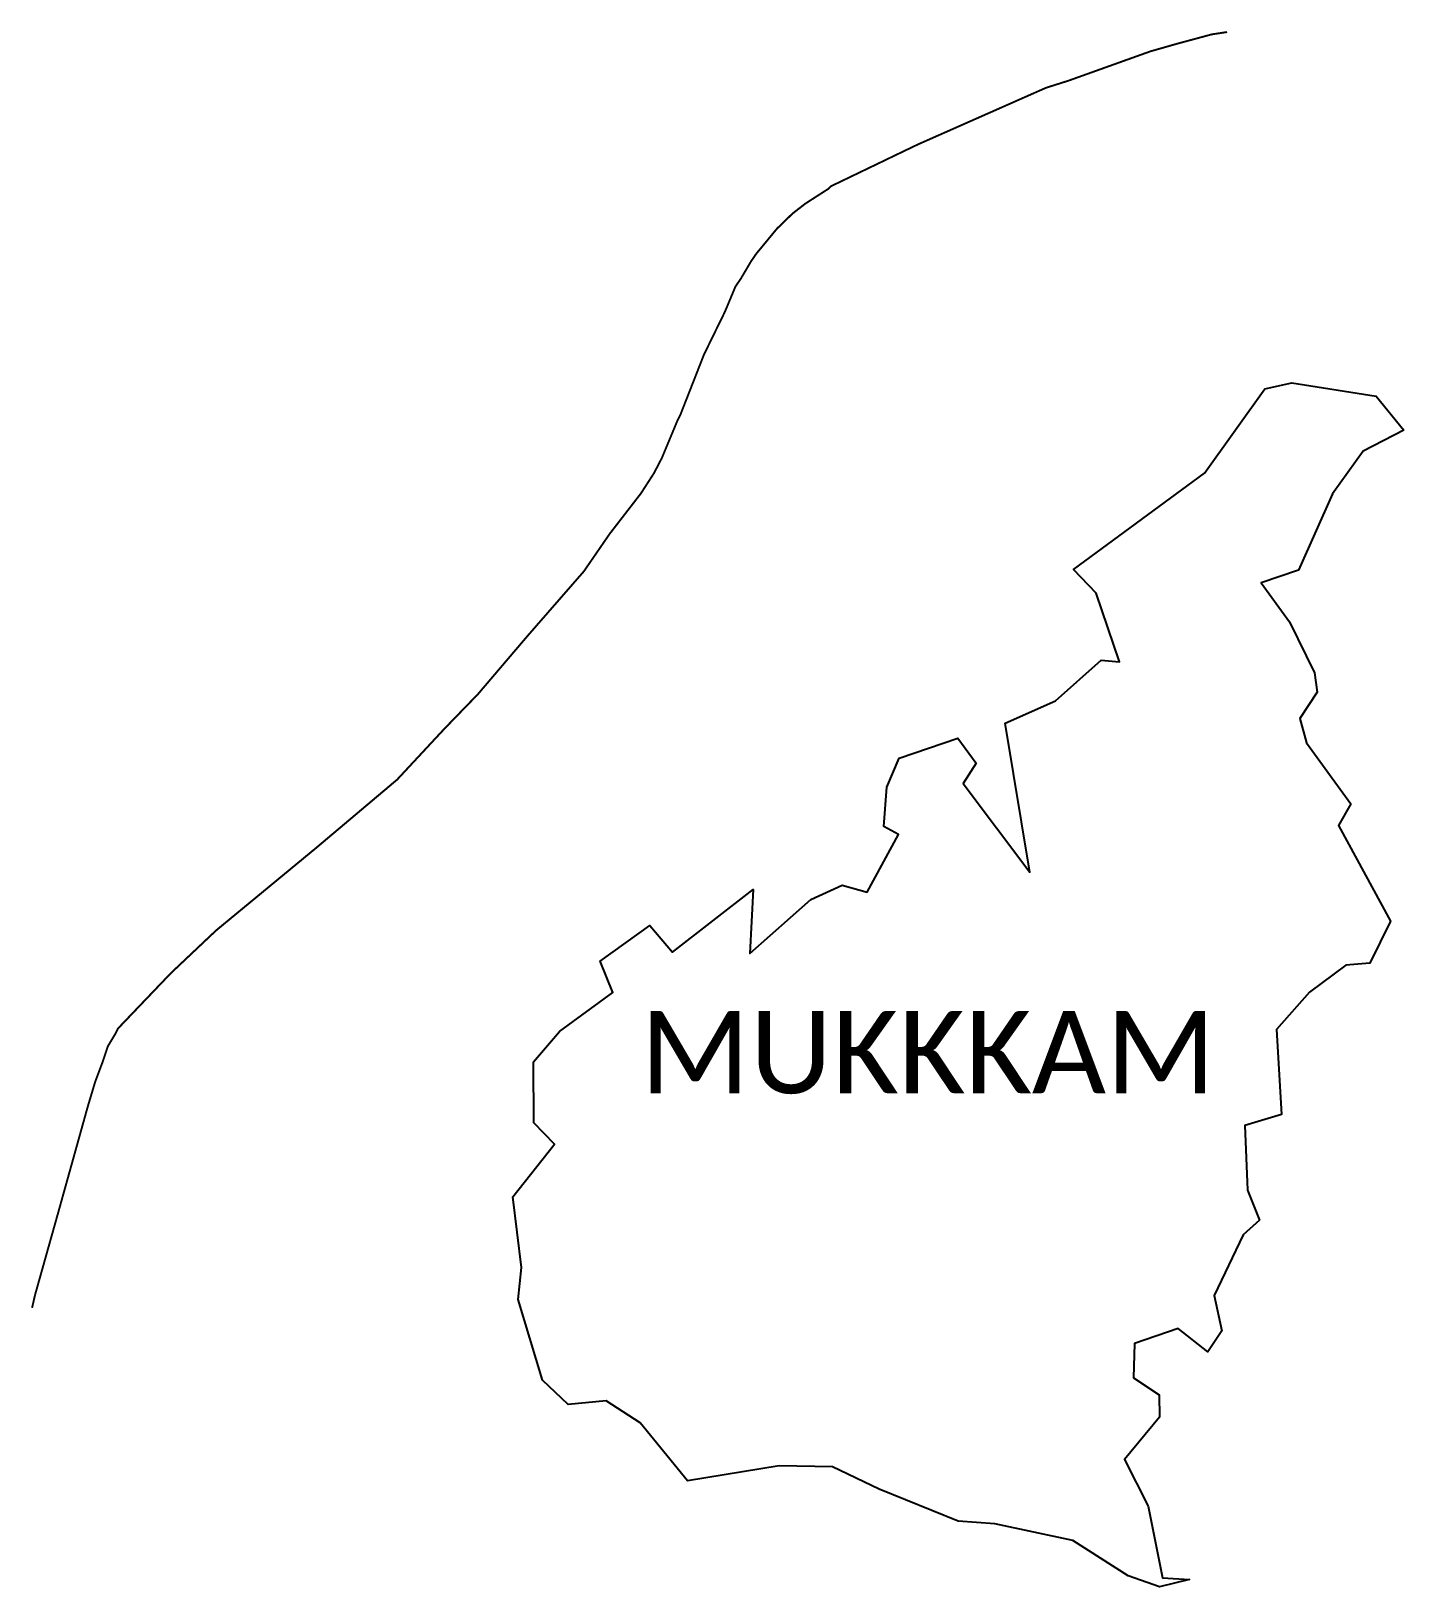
# Model space of a CAD drawing. Header units: metres. Extents: x 263194 to 265342, y 2153186 to 2155621.
import ezdxf

# ---------------------------------------------------------------- set-up
doc = ezdxf.new("R2010")
doc.units = ezdxf.units.M
for name, color, linetype in [('LOW TIDE LINE', 5, 'Continuous'), ('village', 3, 'Continuous'), ('VILLAGE NAME', 250, 'Continuous')]:
    doc.layers.add(name, color=color, linetype=linetype)
doc.styles.get("Standard").update_dxf_attribs({"font": 'simplex.shx'})

msp = doc.modelspace()

# ---------------------------------------------------------------- linework, layer by layer
at = {"layer": 'LOW TIDE LINE', "lineweight": 18, "const_width": 3}
msp.add_lwpolyline([(263195.8, 2153622.2), (263200.4, 2153642.3), (263235.8, 2153768.2), (263283, 2153937.5), (263294.8, 2153976.8), (263306.6, 2154008.3), (263314.5, 2154031.9), (263326.3, 2154051.6), (263330.2, 2154059.5), (263412.9, 2154146.1), (263483.7, 2154213), (263641.1, 2154342.9), (263767, 2154449.1), (263840.8, 2154528.5), (263893.3, 2154582.7), (263970.2, 2154673), (264059.2, 2154775.1), (264099.8, 2154834.1), (264148.4, 2154897), (264168.8, 2154928.6), (264181.1, 2154952.2), (264205.8, 2155011.5), (264209.9, 2155019.4), (264247.1, 2155114.3), (264279.9, 2155181.4), (264296.4, 2155220.9), (264304.5, 2155232.7), (264320.8, 2155260.3), (264328.9, 2155272.1), (264361.3, 2155311.4), (264369.4, 2155319.2), (264385.5, 2155334.9), (264405.6, 2155350.5), (264417.7, 2155358.3), (264441.8, 2155373.8), (264445.8, 2155377.8), (264565.9, 2155435.6), (264582, 2155443.3), (264782.1, 2155531.8), (264818, 2155543.2), (264945.9, 2155589), (264985.8, 2155600.4), (265041.7, 2155615.5), (265065.6, 2155619.1)], dxfattribs=at)
at = {"layer": 'village', "color": 3}
msp.add_polyline3d([(265342.2, 2154995.8, 0), (265278.4, 2154963.4, 0), (265230.3, 2154896.4, 0), (265177.5, 2154776.9, 0), (265119, 2154757.2, 0), (265163.3, 2154696.2, 0), (265202.3, 2154616.2, 0), (265206.7, 2154586, 0), (265179.5, 2154544.5, 0), (265190, 2154506.7, 0), (265259, 2154411.3, 0), (265239.7, 2154377.2, 0), (265321.1, 2154227.8, 0), (265288.7, 2154162, 0), (265251.5, 2154158.9, 0), (265194.4, 2154116.5, 0), (265142.7, 2154057.9, 0), (265150.7, 2153924.9, 0), (265093.2, 2153908, 0), (265097.3, 2153806.6, 0), (265116.2, 2153759.7, 0), (265090.6, 2153736.8, 0), (265045.3, 2153641.8, 0), (265057.5, 2153586.5, 0), (265035.4, 2153553.4, 0), (264989.1, 2153590.1, 0), (264920.7, 2153566.7, 0), (264918.9, 2153512.7, 0), (264959.3, 2153486, 0), (264960, 2153451.1, 0), (264905.2, 2153385, 0), (264942.2, 2153312, 0), (264964.5, 2153199.7, 0), (265006.8, 2153197.2, 0), (264960, 2153185.7, 0), (264910.7, 2153202.7, 0), (264824, 2153258.3, 0), (264702.1, 2153284.3, 0), (264645, 2153288.3, 0), (264521.2, 2153338.7, 0), (264448.4, 2153373.7, 0), (264364.5, 2153375.3, 0), (264221.3, 2153351.6, 0), (264147.2, 2153442.2, 0), (264094, 2153477.1, 0), (264034.5, 2153471.3, 0), (263994.6, 2153509, 0), (263956.3, 2153635.3, 0), (263961.5, 2153685.3, 0), (263947.9, 2153795.9, 0), (264013.1, 2153878.8, 0), (263981, 2153911.9, 0), (263980.5, 2154007.2, 0), (264021.1, 2154054.9, 0), (264104.5, 2154116.1, 0), (264084.7, 2154165.2, 0), (264162.4, 2154220.9, 0), (264197.7, 2154178.8, 0), (264324.1, 2154277.1, 0), (264319.1, 2154177.2, 0), (264414.5, 2154261.5, 0), (264463.5, 2154283.7, 0), (264502.4, 2154272.9, 0), (264551.7, 2154363.3, 0), (264528.5, 2154375.9, 0), (264533.3, 2154437.4, 0), (264552.4, 2154482.8, 0), (264644.5, 2154513.9, 0), (264673.2, 2154474.9, 0), (264652.8, 2154442.8, 0), (264756.9, 2154304.5, 0), (264718.1, 2154537.5, 0), (264797.3, 2154572.2, 0), (264868.7, 2154635.9, 0), (264897, 2154633.3, 0), (264860.7, 2154740.7, 0), (264825.5, 2154777.7, 0), (265030.2, 2154928.6, 0), (265124.5, 2155060.9, 0), (265167, 2155070.1, 0), (265298.8, 2155049.3, 0)], close=True, dxfattribs=at)

# ---------------------------------------------------------------- texts
at = {"layer": 'VILLAGE NAME', "insert": (264147.5, 2154086.9), "char_height": 128.647, "attachment_point": 1}
msp.add_mtext_dynamic_manual_height_columns('{\\fCalibri|b0|i0|c0|p34;MUKKKAM}', width=1041.197, gutter_width=643.2, heights=[0], dxfattribs=at)

doc.saveas('drawing.dxf')
